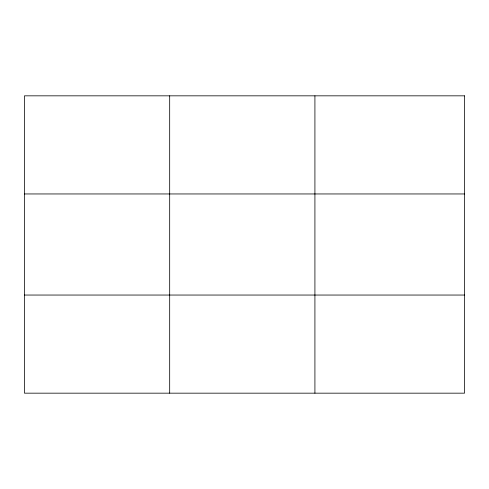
<?xml version="1.0" encoding="UTF-8"?>
<svg xmlns="http://www.w3.org/2000/svg" width="489" height="489" viewBox="0 0 489 489"><rect width="100%" height="100%" fill="white"/><g stroke="black" fill="none" stroke-linecap="round" stroke-linejoin="round"><path stroke-width="0.73" d="M169.683 393.168L169.683 95.832M314.916 393.168L314.916 95.832M24.45 193.956L464.55 193.956M24.45 295.044L464.55 295.044M464.55 95.832L464.55 393.168L24.45 393.168L24.45 95.832L464.55 95.832"/></g></svg>
